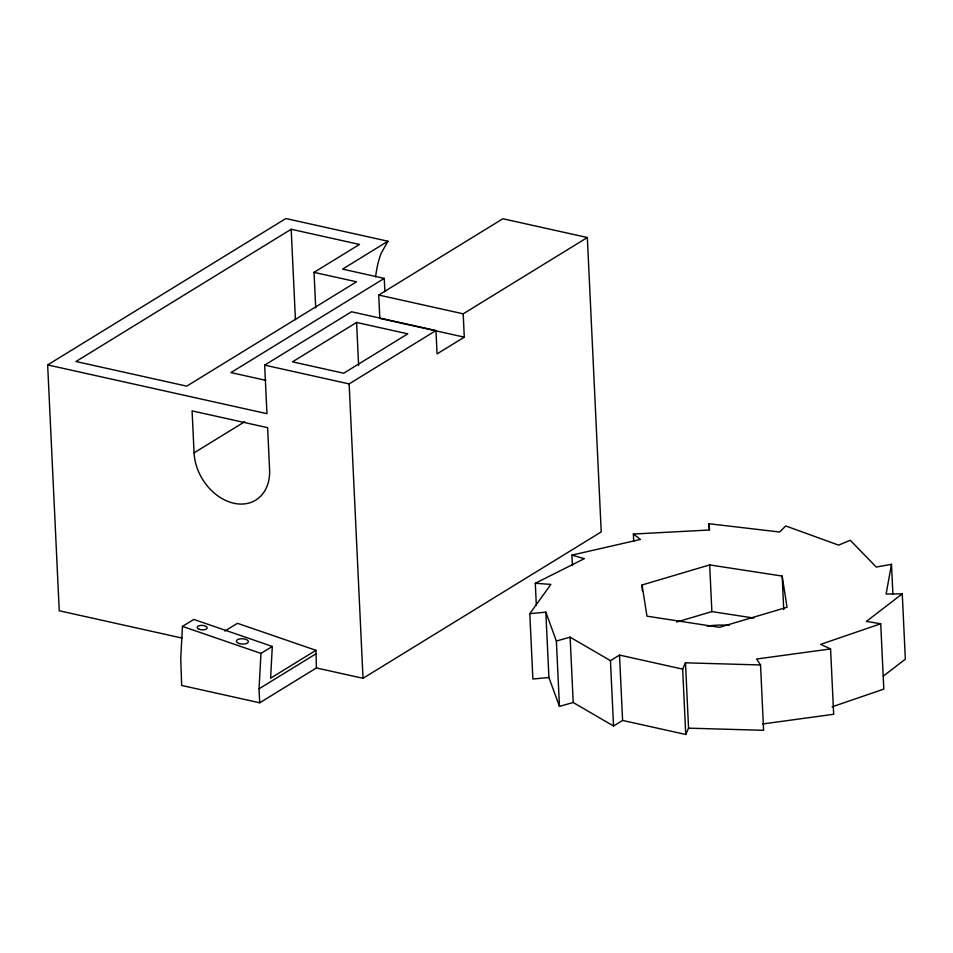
<?xml version="1.0" encoding="UTF-8"?>
<svg xmlns="http://www.w3.org/2000/svg" width="953" height="953" viewBox="0 0 953 953"><rect width="100%" height="100%" fill="white"/><g stroke="black" fill="none" stroke-linecap="round" stroke-linejoin="round"><path stroke-width="1.43" d="M316.42 667.946L315.955 650.315L270.592 678.191L272.308 646.444L193.804 619.426L182.464 626.395L180.748 658.154L181.666 685.445L259.704 702.79L316.42 667.946L363.022 678.298L601.224 531.917L587.346 237.523L502.874 218.749L378.722 295.037L379.818 318.373L464.29 337.159L463.194 313.823L587.346 237.523M259.704 702.79L259.049 688.793L260.967 653.413L272.308 646.444M709.282 529.677L708.996 523.733L779.637 532.012L785.713 525.937L838.604 545.128L850.267 540.291L876.272 567.059L891.496 564.307L886.111 594.041L902.265 593.838L905.35 659.178L883.383 676.07M685.743 734.465L682.658 669.125L685.481 662.811L760.53 664.968L763.603 730.32L688.566 728.163L685.743 734.465L622.595 720.432L613.529 726.007L573.206 702.516L559.459 706.387L548.916 677.512L545.843 612.16L529.797 613.672L532.882 679.024L548.916 677.512M181.987 638.057L59.241 610.766L47.65 364.916L285.852 218.535L387.942 241.228L381.105 253.403A114.563 86.401 58.4 0 0 375.661 276.906M529.797 613.672L550.87 584.392L535.3 583.284L536.348 605.56M902.265 593.838L866.432 621.38L880.727 623.762L883.8 689.114L832.088 706.84M314.037 272.355L359.46 244.444L291.177 229.256L75.966 361.509L186.74 386.144L356.529 281.802L314.037 272.355L315.717 307.926M387.942 241.228L342.568 269.115L384.262 278.383L384.893 291.63M384.262 278.383L230.96 372.587L265.816 380.342M47.65 364.916L266.959 413.673L264.66 365.13L351.502 311.762L435.974 330.548L437.07 353.885L464.29 337.159M356.589 322.459L292.5 361.842L343.688 373.231L407.777 333.848L356.589 322.459L358.614 365.392M194.067 452.842L192.089 410.886L267.614 427.671L269.592 469.626A45.625 34.403 58.4 0 1 233.807 503.244A45.625 34.403 58.4 0 1 194.067 452.842L244.814 421.655M264.66 365.13L349.143 383.904L435.974 330.548M224.86 631.041L237.464 623.298L315.955 650.315M259.049 688.793L315.765 653.937M613.529 726.007L610.444 660.655L619.521 655.08L682.658 669.125M535.3 583.284L584.344 558.661L571.943 555.111L572.431 565.51M880.727 623.762L820.628 644.371L830.587 648.933L833.672 714.274L762.603 723.982M642.072 584.975L709.675 564.915L782.163 576.065L787.047 607.275L719.455 627.324L646.956 616.174L642.072 584.975L642.346 590.8M676.666 622.035L711.879 611.6L753.918 618.068M559.459 706.387L556.373 641.047L570.12 637.164L610.444 660.655M571.943 555.111L640.476 539.422L633.388 534.049L633.733 541.483M830.587 648.933L756.622 659.023L760.53 664.968M633.388 534.049L709.556 529.999L708.996 523.733M378.722 295.037L463.194 313.823M182.464 626.395L260.967 653.413M545.843 612.16L556.373 641.047M891.496 564.307L892.901 594.005M782.163 576.065L783.747 609.622M709.675 564.915L711.879 611.6M685.481 662.811L688.566 728.163M619.521 655.08L622.595 720.432M570.12 637.164L573.206 702.516M349.143 383.904L363.022 678.298M291.177 229.256L295.442 319.684M707.09 626.061A45.625 17.678 -2.7 0 1 729.224 625.287M199.344 629.349A5.039 2.24 3.1 0 0 207.182 627.991A5.039 2.24 3.1 0 0 199.963 625.513A5.039 2.24 3.1 0 0 199.344 629.349M239 643.489A6.04 2.68 3.1 0 0 248.399 641.869A6.04 2.68 3.1 0 0 239.739 638.891A6.04 2.68 3.1 0 0 239 643.489"/></g></svg>
